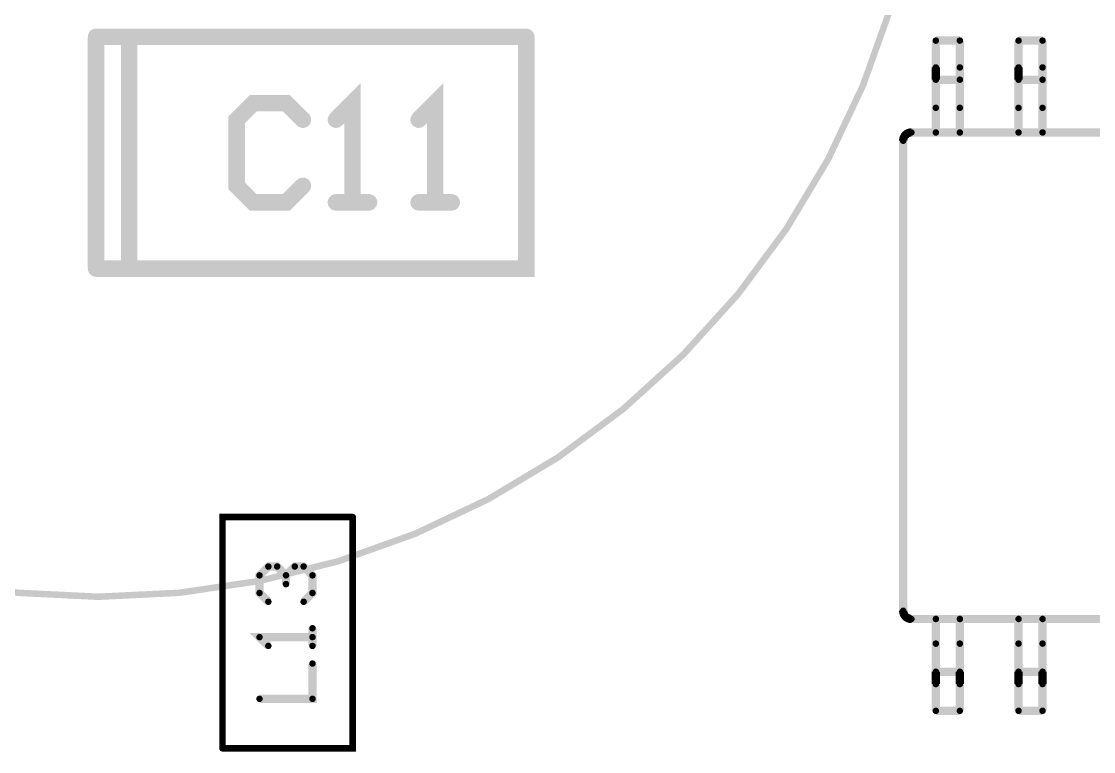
# Model space of a CAD drawing. Extents: x -4.2 to 14.8, y -3.5 to 8.8.
# Drawn here: x 0.007035 to 0.007683, y 0.002913 to 0.003354 of the extents above; entities that cross this region are included whole.
import ezdxf

# ---------------------------------------------------------------- set-up
doc = ezdxf.new("R2010")
doc.units = 0
doc.layers.add('2D_LINE_00', color=1, linetype='CONTINUOUS')

# ---------------------------------------------------------------- blocks, each defined once
blk = doc.blocks.new('DRAWING_16')
at = {"layer": '2D_LINE_00', "const_width": 0.001}
blk.add_lwpolyline([(-0.00000197, 0, 1), (0.00000197, 0, 1)], format="xyb", close=True, dxfattribs=at)
blk = doc.blocks.new('DRAWING_17')
at = {"layer": '2D_LINE_00', "const_width": 0.001}
blk.add_lwpolyline([(-0.00000197, 0, 1), (0.00000197, 0, 1)], format="xyb", close=True, dxfattribs=at)
blk = doc.blocks.new('DRAWING_18')
at = {"layer": '2D_LINE_00', "const_width": 0.001}
blk.add_lwpolyline([(-0.00000197, 0, 1), (0.00000197, 0, 1)], format="xyb", close=True, dxfattribs=at)
blk = doc.blocks.new('DRAWING_19')
at = {"layer": '2D_LINE_00', "const_width": 0.001}
blk.add_lwpolyline([(-0.00000197, 0, 1), (0.00000197, 0, 1)], format="xyb", close=True, dxfattribs=at)
blk = doc.blocks.new('DRAWING_20')
at = {"layer": '2D_LINE_00', "const_width": 0.001}
blk.add_lwpolyline([(-0.00000197, 0, 1), (0.00000197, 0, 1)], format="xyb", close=True, dxfattribs=at)
blk = doc.blocks.new('SMOOTH_0$00001')
at = {"const_width": 0.00000499}
blk.add_lwpolyline([(-0.00000249, 0, 1), (0.00000249, 0, 1)], format="xyb", close=True, dxfattribs=at)
blk = doc.blocks.new('DRAWING_132')
at = {"layer": '2D_LINE_00', "const_width": 0.00001}
blk.add_lwpolyline([(0, 0), (0.00026, 0)], dxfattribs=at)
at = {"layer": '2D_LINE_00'}
for p in [(0, 0), (0.00026, 0)]:
    blk.add_blockref('SMOOTH_0$00001', p, dxfattribs=at)
blk = doc.blocks.new('DRAWING_133')
at = {"layer": '2D_LINE_00', "const_width": 0.00001}
blk.add_lwpolyline([(0, 0), (0, 0.00014)], dxfattribs=at)
at = {"layer": '2D_LINE_00'}
for p in [(0, 0.00014), (0, 0)]:
    blk.add_blockref('SMOOTH_0$00001', p, dxfattribs=at)
blk = doc.blocks.new('DRAWING_134')
at = {"layer": '2D_LINE_00', "const_width": 0.00001}
blk.add_lwpolyline([(0, 0), (0.00026, 0), (0.00026, 0.00014)], dxfattribs=at)
at = {"layer": '2D_LINE_00'}
for p in [(0.00026, 0.00014), (0, 0), (0.00026, 0)]:
    blk.add_blockref('SMOOTH_0$00001', p, dxfattribs=at)
blk = doc.blocks.new('DRAWING_135')
at = {"layer": '2D_LINE_00', "const_width": 0.00001}
blk.add_lwpolyline([(0, 0), (0, 0.00014)], dxfattribs=at)
at = {"layer": '2D_LINE_00'}
for p in [(0, 0.00014), (0, 0)]:
    blk.add_blockref('SMOOTH_0$00001', p, dxfattribs=at)
blk = doc.blocks.new('DRAWING_398')
at = {"layer": '2D_LINE_00', "const_width": 0.00001}
blk.add_lwpolyline([(0, 0), (-0.00001, 0.00001), (-0.00002997, 0.00001), (-0.00003997, 0), (-0.00003997, -0.00003997), (-0.00002997, -0.00004997), (-0.00001, -0.00004997), (0, -0.00003997)], dxfattribs=at)
at = {"layer": '2D_LINE_00'}
for p in [(-0.00002997, 0.00001), (-0.00001, 0.00001), (-0.00003997, 0), (0, 0), (-0.00003997, -0.00003997), (0, -0.00003997), (-0.00002997, -0.00004997), (-0.00001, -0.00004997)]:
    blk.add_blockref('SMOOTH_0$00001', p, dxfattribs=at)
blk = doc.blocks.new('DRAWING_399')
at = {"layer": '2D_LINE_00', "const_width": 0.00001}
blk.add_lwpolyline([(0, 0), (0.00001997, 0), (0.00001, 0), (0.00001, 0.00005997), (0, 0.00004997)], dxfattribs=at)
at = {"layer": '2D_LINE_00'}
for p in [(0.00001, 0.00005997), (0, 0.00004997), (0, 0), (0.00001, 0), (0.00001997, 0)]:
    blk.add_blockref('SMOOTH_0$00001', p, dxfattribs=at)
blk = doc.blocks.new('DRAWING_400')
at = {"layer": '2D_LINE_00', "const_width": 0.00001}
blk.add_lwpolyline([(0, 0), (0.00002, 0), (0.00001, 0), (0.00001, 0.00005997), (0, 0.00004997)], dxfattribs=at)
at = {"layer": '2D_LINE_00'}
for p in [(0.00001, 0.00005997), (0, 0.00004997), (0, 0), (0.00001, 0), (0.00002, 0)]:
    blk.add_blockref('SMOOTH_0$00001', p, dxfattribs=at)
blk = doc.blocks.new('SMOOTH_0$000003937')
at = {"const_width": 0.00000197}
blk.add_lwpolyline([(-0.00000097, 0, 1), (0.00000097, 0, 1)], format="xyb", close=True, dxfattribs=at)
blk = doc.blocks.new('DRAWING_1154')
at = {"layer": '2D_LINE_00', "const_width": 0.00000394}
blk.add_lwpolyline([(0, 0), (0.00007874, 0), (0.00007874, 0.00013976)], dxfattribs=at)
at = {"layer": '2D_LINE_00'}
for p in [(0.00007874, 0.00013976), (0, 0), (0.00007874, 0)]:
    blk.add_blockref('SMOOTH_0$000003937', p, dxfattribs=at)
blk = doc.blocks.new('DRAWING_1155')
at = {"layer": '2D_LINE_00', "const_width": 0.00000394}
blk.add_lwpolyline([(0, 0), (0, 0.00013976), (0.00007874, 0.00013976)], dxfattribs=at)
at = {"layer": '2D_LINE_00'}
for p in [(0, 0.00013976), (0.00007874, 0.00013976), (0, 0)]:
    blk.add_blockref('SMOOTH_0$000003937', p, dxfattribs=at)
blk = doc.blocks.new('DRAWING_1432')
at = {"layer": '2D_LINE_00', "const_width": 0.00000501}
blk.add_lwpolyline([(0, 0, 0.41217), (-0.00000496, -0.00000501)], format="xyb", dxfattribs=at)
at = {"layer": '2D_LINE_00'}
for p in [(0, 0), (-0.00000496, -0.00000501)]:
    blk.add_blockref('SMOOTH_0$000003937', p, dxfattribs=at)
blk = doc.blocks.new('DRAWING_1433')
at = {"layer": '2D_LINE_00', "const_width": 0.00000501}
blk.add_lwpolyline([(0, 0, 0.41166), (0.00000496, -0.00000499)], format="xyb", dxfattribs=at)
at = {"layer": '2D_LINE_00'}
for p in [(0, 0), (0.00000496, -0.00000499)]:
    blk.add_blockref('SMOOTH_0$000003937', p, dxfattribs=at)
blk = doc.blocks.new('DRAWING_1532')
at = {"layer": '2D_LINE_00', "const_width": 0.00000501}
blk.add_lwpolyline([(0, 0), (0, 0.00001617)], dxfattribs=at)
at = {"layer": '2D_LINE_00'}
for p in [(0, 0.00001617), (0, 0)]:
    blk.add_blockref('SMOOTH_0$000003937', p, dxfattribs=at)
blk = doc.blocks.new('DRAWING_1533')
at = {"layer": '2D_LINE_00', "const_width": 0.00000501}
blk.add_lwpolyline([(0, 0), (0.00001451, 0)], dxfattribs=at)
at = {"layer": '2D_LINE_00'}
for p in [(0, 0), (0.00001451, 0)]:
    blk.add_blockref('SMOOTH_0$000003937', p, dxfattribs=at)
blk = doc.blocks.new('DRAWING_1534')
at = {"layer": '2D_LINE_00', "const_width": 0.00000501}
blk.add_lwpolyline([(0, 0), (0, 0.00001698)], dxfattribs=at)
at = {"layer": '2D_LINE_00'}
for p in [(0, 0.00001698), (0, 0)]:
    blk.add_blockref('SMOOTH_0$000003937', p, dxfattribs=at)
blk = doc.blocks.new('DRAWING_1535')
at = {"layer": '2D_LINE_00', "const_width": 0.00000501}
blk.add_lwpolyline([(0, 0), (0, 0.00000745)], dxfattribs=at)
at = {"layer": '2D_LINE_00'}
for p in [(0, 0.00000745), (0, 0)]:
    blk.add_blockref('SMOOTH_0$000003937', p, dxfattribs=at)
blk = doc.blocks.new('DRAWING_1536')
at = {"layer": '2D_LINE_00', "const_width": 0.00000501}
blk.add_lwpolyline([(0, 0), (0.00001451, 0)], dxfattribs=at)
at = {"layer": '2D_LINE_00'}
for p in [(0, 0), (0.00001451, 0)]:
    blk.add_blockref('SMOOTH_0$000003937', p, dxfattribs=at)
blk = doc.blocks.new('DRAWING_1537')
at = {"layer": '2D_LINE_00', "const_width": 0.00000501}
blk.add_lwpolyline([(0, 0), (0, 0.00001488)], dxfattribs=at)
at = {"layer": '2D_LINE_00'}
for p in [(0, 0.00001488), (0, 0)]:
    blk.add_blockref('SMOOTH_0$000003937', p, dxfattribs=at)
blk = doc.blocks.new('DRAWING_1538')
at = {"layer": '2D_LINE_00', "const_width": 0.00000501}
blk.add_lwpolyline([(0, 0), (0, 0.00000745)], dxfattribs=at)
at = {"layer": '2D_LINE_00'}
for p in [(0, 0.00000745), (0, 0)]:
    blk.add_blockref('SMOOTH_0$000003937', p, dxfattribs=at)
blk = doc.blocks.new('DRAWING_1539')
at = {"layer": '2D_LINE_00', "const_width": 0.00000501}
blk.add_lwpolyline([(0, 0), (0, 0.00001617)], dxfattribs=at)
at = {"layer": '2D_LINE_00'}
for p in [(0, 0.00001617), (0, 0)]:
    blk.add_blockref('SMOOTH_0$000003937', p, dxfattribs=at)
blk = doc.blocks.new('DRAWING_1540')
at = {"layer": '2D_LINE_00', "const_width": 0.00000501}
blk.add_lwpolyline([(0, 0), (0.00001451, 0)], dxfattribs=at)
at = {"layer": '2D_LINE_00'}
for p in [(0, 0), (0.00001451, 0)]:
    blk.add_blockref('SMOOTH_0$000003937', p, dxfattribs=at)
blk = doc.blocks.new('DRAWING_1541')
at = {"layer": '2D_LINE_00', "const_width": 0.00000501}
blk.add_lwpolyline([(0, 0), (0, 0.00001488)], dxfattribs=at)
at = {"layer": '2D_LINE_00'}
for p in [(0, 0.00001488), (0, 0)]:
    blk.add_blockref('SMOOTH_0$000003937', p, dxfattribs=at)
blk = doc.blocks.new('DRAWING_1542')
at = {"layer": '2D_LINE_00', "const_width": 0.00000501}
blk.add_lwpolyline([(0, 0), (0, 0.00001698)], dxfattribs=at)
at = {"layer": '2D_LINE_00'}
for p in [(0, 0.00001698), (0, 0)]:
    blk.add_blockref('SMOOTH_0$000003937', p, dxfattribs=at)
blk = doc.blocks.new('DRAWING_1543')
at = {"layer": '2D_LINE_00', "const_width": 0.00000501}
blk.add_lwpolyline([(0, 0), (0, 0.00001617)], dxfattribs=at)
at = {"layer": '2D_LINE_00'}
for p in [(0, 0.00001617), (0, 0)]:
    blk.add_blockref('SMOOTH_0$000003937', p, dxfattribs=at)
blk = doc.blocks.new('DRAWING_1544')
at = {"layer": '2D_LINE_00', "const_width": 0.00000501}
blk.add_lwpolyline([(0, 0), (0.00001451, 0)], dxfattribs=at)
at = {"layer": '2D_LINE_00'}
for p in [(0, 0), (0.00001451, 0)]:
    blk.add_blockref('SMOOTH_0$000003937', p, dxfattribs=at)
blk = doc.blocks.new('DRAWING_1545')
at = {"layer": '2D_LINE_00', "const_width": 0.00000501}
blk.add_lwpolyline([(0, 0), (0, 0.00001698)], dxfattribs=at)
at = {"layer": '2D_LINE_00'}
for p in [(0, 0.00001698), (0, 0)]:
    blk.add_blockref('SMOOTH_0$000003937', p, dxfattribs=at)
blk = doc.blocks.new('DRAWING_1546')
at = {"layer": '2D_LINE_00', "const_width": 0.00000501}
blk.add_lwpolyline([(0, 0), (0, 0.00000745)], dxfattribs=at)
at = {"layer": '2D_LINE_00'}
for p in [(0, 0.00000745), (0, 0)]:
    blk.add_blockref('SMOOTH_0$000003937', p, dxfattribs=at)
blk = doc.blocks.new('DRAWING_1547')
at = {"layer": '2D_LINE_00', "const_width": 0.00000501}
blk.add_lwpolyline([(0, 0), (0.00001451, 0)], dxfattribs=at)
at = {"layer": '2D_LINE_00'}
for p in [(0, 0), (0.00001451, 0)]:
    blk.add_blockref('SMOOTH_0$000003937', p, dxfattribs=at)
blk = doc.blocks.new('DRAWING_1548')
at = {"layer": '2D_LINE_00', "const_width": 0.00000501}
blk.add_lwpolyline([(0, 0), (0, 0.00001488)], dxfattribs=at)
at = {"layer": '2D_LINE_00'}
for p in [(0, 0.00001488), (0, 0)]:
    blk.add_blockref('SMOOTH_0$000003937', p, dxfattribs=at)
blk = doc.blocks.new('DRAWING_1549')
at = {"layer": '2D_LINE_00', "const_width": 0.00000501}
blk.add_lwpolyline([(0, 0), (0, 0.00000745)], dxfattribs=at)
at = {"layer": '2D_LINE_00'}
for p in [(0, 0.00000745), (0, 0)]:
    blk.add_blockref('SMOOTH_0$000003937', p, dxfattribs=at)
blk = doc.blocks.new('DRAWING_1550')
at = {"layer": '2D_LINE_00', "const_width": 0.00000501}
blk.add_lwpolyline([(0, 0), (0, 0.00001617)], dxfattribs=at)
at = {"layer": '2D_LINE_00'}
for p in [(0, 0.00001617), (0, 0)]:
    blk.add_blockref('SMOOTH_0$000003937', p, dxfattribs=at)
blk = doc.blocks.new('DRAWING_1551')
at = {"layer": '2D_LINE_00', "const_width": 0.00000501}
blk.add_lwpolyline([(0, 0), (0.00001451, 0)], dxfattribs=at)
at = {"layer": '2D_LINE_00'}
for p in [(0, 0), (0.00001451, 0)]:
    blk.add_blockref('SMOOTH_0$000003937', p, dxfattribs=at)
blk = doc.blocks.new('DRAWING_1552')
at = {"layer": '2D_LINE_00', "const_width": 0.00000501}
blk.add_lwpolyline([(0, 0), (0, 0.00001488)], dxfattribs=at)
at = {"layer": '2D_LINE_00'}
for p in [(0, 0.00001488), (0, 0)]:
    blk.add_blockref('SMOOTH_0$000003937', p, dxfattribs=at)
blk = doc.blocks.new('DRAWING_1553')
at = {"layer": '2D_LINE_00', "const_width": 0.00000501}
blk.add_lwpolyline([(0, 0), (0, 0.00001698)], dxfattribs=at)
at = {"layer": '2D_LINE_00'}
for p in [(0, 0.00001698), (0, 0)]:
    blk.add_blockref('SMOOTH_0$000003937', p, dxfattribs=at)
blk = doc.blocks.new('DRAWING_1614')
at = {"layer": '2D_LINE_00', "const_width": 0.00000501}
blk.add_lwpolyline([(0, 0), (0, 0.00001619)], dxfattribs=at)
at = {"layer": '2D_LINE_00'}
for p in [(0, 0.00001619), (0, 0)]:
    blk.add_blockref('SMOOTH_0$000003937', p, dxfattribs=at)
blk = doc.blocks.new('DRAWING_1615')
at = {"layer": '2D_LINE_00', "const_width": 0.00000501}
blk.add_lwpolyline([(0, 0), (0.00001451, 0)], dxfattribs=at)
at = {"layer": '2D_LINE_00'}
for p in [(0, 0), (0.00001451, 0)]:
    blk.add_blockref('SMOOTH_0$000003937', p, dxfattribs=at)
blk = doc.blocks.new('DRAWING_1616')
at = {"layer": '2D_LINE_00', "const_width": 0.00000501}
blk.add_lwpolyline([(0, 0), (0, 0.00001701)], dxfattribs=at)
at = {"layer": '2D_LINE_00'}
for p in [(0, 0.00001701), (0, 0)]:
    blk.add_blockref('SMOOTH_0$000003937', p, dxfattribs=at)
blk = doc.blocks.new('DRAWING_1617')
at = {"layer": '2D_LINE_00', "const_width": 0.00000501}
blk.add_lwpolyline([(0, 0), (0, 0.00000743)], dxfattribs=at)
at = {"layer": '2D_LINE_00'}
for p in [(0, 0.00000743), (0, 0)]:
    blk.add_blockref('SMOOTH_0$000003937', p, dxfattribs=at)
blk = doc.blocks.new('DRAWING_1618')
at = {"layer": '2D_LINE_00', "const_width": 0.00000501}
blk.add_lwpolyline([(0, 0), (0.00001451, 0)], dxfattribs=at)
at = {"layer": '2D_LINE_00'}
for p in [(0, 0), (0.00001451, 0)]:
    blk.add_blockref('SMOOTH_0$000003937', p, dxfattribs=at)
blk = doc.blocks.new('DRAWING_1619')
at = {"layer": '2D_LINE_00', "const_width": 0.00000501}
blk.add_lwpolyline([(0, 0), (0, 0.00001486)], dxfattribs=at)
at = {"layer": '2D_LINE_00'}
for p in [(0, 0.00001486), (0, 0)]:
    blk.add_blockref('SMOOTH_0$000003937', p, dxfattribs=at)
blk = doc.blocks.new('DRAWING_1620')
at = {"layer": '2D_LINE_00', "const_width": 0.00000501}
blk.add_lwpolyline([(0, 0), (0, 0.00000743), (0, 0.00002362)], dxfattribs=at)
at = {"layer": '2D_LINE_00'}
for p in [(0, 0.00000743), (0, 0)]:
    blk.add_blockref('SMOOTH_0$000003937', p, dxfattribs=at)
blk = doc.blocks.new('DRAWING_1621')
at = {"layer": '2D_LINE_00', "const_width": 0.00000501}
blk.add_lwpolyline([(0, 0), (0.00001451, 0)], dxfattribs=at)
at = {"layer": '2D_LINE_00'}
for p in [(0, 0), (0.00001451, 0)]:
    blk.add_blockref('SMOOTH_0$000003937', p, dxfattribs=at)
blk = doc.blocks.new('DRAWING_1622')
at = {"layer": '2D_LINE_00', "const_width": 0.00000501}
blk.add_lwpolyline([(0, 0), (0, 0.00001486)], dxfattribs=at)
at = {"layer": '2D_LINE_00'}
for p in [(0, 0.00001486), (0, 0)]:
    blk.add_blockref('SMOOTH_0$000003937', p, dxfattribs=at)
blk = doc.blocks.new('DRAWING_1623')
at = {"layer": '2D_LINE_00', "const_width": 0.00000501}
blk.add_lwpolyline([(0, 0), (0, 0.00001701)], dxfattribs=at)
at = {"layer": '2D_LINE_00'}
for p in [(0, 0.00001701), (0, 0)]:
    blk.add_blockref('SMOOTH_0$000003937', p, dxfattribs=at)
blk = doc.blocks.new('DRAWING_1624')
at = {"layer": '2D_LINE_00', "const_width": 0.00000501}
blk.add_lwpolyline([(0, 0), (0, 0.00001619)], dxfattribs=at)
at = {"layer": '2D_LINE_00'}
for p in [(0, 0.00001619), (0, 0)]:
    blk.add_blockref('SMOOTH_0$000003937', p, dxfattribs=at)
blk = doc.blocks.new('DRAWING_1625')
at = {"layer": '2D_LINE_00', "const_width": 0.00000501}
blk.add_lwpolyline([(0, 0), (0.00001451, 0)], dxfattribs=at)
at = {"layer": '2D_LINE_00'}
for p in [(0, 0), (0.00001451, 0)]:
    blk.add_blockref('SMOOTH_0$000003937', p, dxfattribs=at)
blk = doc.blocks.new('DRAWING_1626')
at = {"layer": '2D_LINE_00', "const_width": 0.00000501}
blk.add_lwpolyline([(0, 0), (0, 0.00001701)], dxfattribs=at)
at = {"layer": '2D_LINE_00'}
for p in [(0, 0.00001701), (0, 0)]:
    blk.add_blockref('SMOOTH_0$000003937', p, dxfattribs=at)
blk = doc.blocks.new('DRAWING_1627')
at = {"layer": '2D_LINE_00', "const_width": 0.00000501}
blk.add_lwpolyline([(0, 0), (0, 0.00000743)], dxfattribs=at)
at = {"layer": '2D_LINE_00'}
for p in [(0, 0.00000743), (0, 0)]:
    blk.add_blockref('SMOOTH_0$000003937', p, dxfattribs=at)
blk = doc.blocks.new('DRAWING_1628')
at = {"layer": '2D_LINE_00', "const_width": 0.00000501}
blk.add_lwpolyline([(0, 0), (0.00001451, 0)], dxfattribs=at)
at = {"layer": '2D_LINE_00'}
for p in [(0, 0), (0.00001451, 0)]:
    blk.add_blockref('SMOOTH_0$000003937', p, dxfattribs=at)
blk = doc.blocks.new('DRAWING_1629')
at = {"layer": '2D_LINE_00', "const_width": 0.00000501}
blk.add_lwpolyline([(0, 0), (0, 0.00001486)], dxfattribs=at)
at = {"layer": '2D_LINE_00'}
for p in [(0, 0.00001486), (0, 0)]:
    blk.add_blockref('SMOOTH_0$000003937', p, dxfattribs=at)
blk = doc.blocks.new('DRAWING_1630')
at = {"layer": '2D_LINE_00', "const_width": 0.00000501}
blk.add_lwpolyline([(0, 0), (0, 0.00000743), (0, 0.00002362)], dxfattribs=at)
at = {"layer": '2D_LINE_00'}
for p in [(0, 0.00000743), (0, 0)]:
    blk.add_blockref('SMOOTH_0$000003937', p, dxfattribs=at)
blk = doc.blocks.new('DRAWING_1631')
at = {"layer": '2D_LINE_00', "const_width": 0.00000501}
blk.add_lwpolyline([(0, 0), (0.00001451, 0)], dxfattribs=at)
at = {"layer": '2D_LINE_00'}
for p in [(0, 0), (0.00001451, 0)]:
    blk.add_blockref('SMOOTH_0$000003937', p, dxfattribs=at)
blk = doc.blocks.new('DRAWING_1632')
at = {"layer": '2D_LINE_00', "const_width": 0.00000501}
blk.add_lwpolyline([(0, 0), (0, 0.00001486)], dxfattribs=at)
at = {"layer": '2D_LINE_00'}
for p in [(0, 0.00001486), (0, 0)]:
    blk.add_blockref('SMOOTH_0$000003937', p, dxfattribs=at)
blk = doc.blocks.new('DRAWING_1633')
at = {"layer": '2D_LINE_00', "const_width": 0.00000501}
blk.add_lwpolyline([(0, 0), (0, 0.00001701)], dxfattribs=at)
at = {"layer": '2D_LINE_00'}
for p in [(0, 0.00001701), (0, 0)]:
    blk.add_blockref('SMOOTH_0$000003937', p, dxfattribs=at)
blk = doc.blocks.new('DRAWING_1636')
at = {"layer": '2D_LINE_00', "const_width": 0.00000501}
blk.add_lwpolyline([(0, 0), (0, 0.00028402)], dxfattribs=at)
at = {"layer": '2D_LINE_00'}
for p in [(0, 0.00028402), (0, 0)]:
    blk.add_blockref('SMOOTH_0$000003937', p, dxfattribs=at)
blk = doc.blocks.new('DRAWING_1638')
at = {"layer": '2D_LINE_00', "const_width": 0.00000501}
blk.add_lwpolyline([(0, 0), (0.00039404, 0)], dxfattribs=at)
at = {"layer": '2D_LINE_00'}
for p in [(0, 0), (0.00039404, 0)]:
    blk.add_blockref('SMOOTH_0$000003937', p, dxfattribs=at)
blk = doc.blocks.new('DRAWING_1639')
at = {"layer": '2D_LINE_00', "const_width": 0.00000501}
blk.add_lwpolyline([(0, 0), (0.00039404, 0)], dxfattribs=at)
at = {"layer": '2D_LINE_00'}
for p in [(0, 0), (0.00039404, 0)]:
    blk.add_blockref('SMOOTH_0$000003937', p, dxfattribs=at)
blk = doc.blocks.new('DRAWING_2834')
at = {"layer": '2D_LINE_00', "const_width": 0.00000501}
blk.add_lwpolyline([(0, 0), (0.00003199, 0), (0.00003199, 0.00002131)], dxfattribs=at)
at = {"layer": '2D_LINE_00'}
for p in [(0.00003199, 0.00002131), (0, 0), (0.00003199, 0)]:
    blk.add_blockref('SMOOTH_0$000003937', p, dxfattribs=at)
blk = doc.blocks.new('DRAWING_2835')
at = {"layer": '2D_LINE_00', "const_width": 0.00000501}
blk.add_lwpolyline([(0, 0), (0, 0.00001066), (0, 0.00000533), (-0.00003199, 0.00000533), (-0.00002667, 0)], dxfattribs=at)
at = {"layer": '2D_LINE_00'}
for p in [(-0.00003199, 0.00000533), (0, 0.00001066), (0, 0.00000533), (-0.00002667, 0), (0, 0)]:
    blk.add_blockref('SMOOTH_0$000003937', p, dxfattribs=at)
blk = doc.blocks.new('DRAWING_2836')
at = {"layer": '2D_LINE_00', "const_width": 0.00000501}
blk.add_lwpolyline([(0, 0), (-0.00000533, 0.00000533), (-0.00000533, 0.00001598), (0, 0.00002131), (0.00000533, 0.00002131), (0.00001066, 0.00001598), (0.00001066, 0.00001066), (0.00001066, 0.00001598), (0.00001601, 0.00002131), (0.00002134, 0.00002131), (0.00002667, 0.00001598), (0.00002667, 0.00000533), (0.00002134, 0)], dxfattribs=at)
at = {"layer": '2D_LINE_00'}
for p in [(0, 0.00002131), (0.00000533, 0.00002131), (0.00001601, 0.00002131), (0.00002134, 0.00002131), (-0.00000533, 0.00001598), (0.00001066, 0.00001598), (0.00001066, 0.00001598), (0.00002667, 0.00001598), (-0.00000533, 0.00000533), (0.00001066, 0.00001066), (0.00002667, 0.00000533), (0, 0), (0.00002134, 0)]:
    blk.add_blockref('SMOOTH_0$000003937', p, dxfattribs=at)

msp = doc.modelspace()

# ---------------------------------------------------------------- block references
for name, p in [('DRAWING_16', (0.00708147, 0.00350669)), ('DRAWING_17', (0.00708147, 0.00350669)), ('DRAWING_18', (0.00708147, 0.00350669)), ('DRAWING_19', (0.00708147, 0.00350669)), ('DRAWING_20', (0.00708147, 0.00350669)), ('DRAWING_132', (0.00708, 0.00334501)), ('DRAWING_133', (0.00708, 0.00320501)), ('DRAWING_134', (0.00708, 0.00320501)), ('DRAWING_135', (0.0071, 0.00320501)), ('DRAWING_1624', (0.00758759, 0.00332656)), ('DRAWING_1631', (0.00758759, 0.00334276)), ('DRAWING_1630', (0.0076021, 0.00331913)), ('DRAWING_1614', (0.00763759, 0.00332656)), ('DRAWING_1621', (0.00763759, 0.00334276)), ('DRAWING_1620', (0.0076521, 0.00331913)), ('DRAWING_1627', (0.00758759, 0.00331913)), ('DRAWING_1617', (0.00763759, 0.00331913)), ('DRAWING_1628', (0.00758759, 0.00331913)), ('DRAWING_1633', (0.00758759, 0.00330213)), ('DRAWING_1626', (0.0076021, 0.00330213)), ('DRAWING_1618', (0.00763759, 0.00331913)), ('DRAWING_1623', (0.00763759, 0.00330213)), ('DRAWING_1616', (0.0076521, 0.00330213)), ('DRAWING_399', (0.00722499, 0.00324501)), ('DRAWING_400', (0.00727496, 0.00324501)), ('DRAWING_398', (0.00720499, 0.00329499)), ('DRAWING_1629', (0.00758759, 0.00328727)), ('DRAWING_1632', (0.0076021, 0.00328727)), ('DRAWING_1619', (0.00763759, 0.00328727)), ('DRAWING_1622', (0.0076521, 0.00328727)), ('DRAWING_1432', (0.00757281, 0.00328727)), ('DRAWING_1638', (0.00757281, 0.00328727)), ('DRAWING_1625', (0.00758759, 0.00328727)), ('DRAWING_1615', (0.00763759, 0.00328727)), ('DRAWING_1636', (0.00756785, 0.00299824)), ('DRAWING_1154', (0.0071564, 0.00291512)), ('DRAWING_1155', (0.0071564, 0.00291512)), ('DRAWING_2836', (0.00718412, 0.00300365)), ('DRAWING_1433', (0.00756785, 0.00299824)), ('DRAWING_1639', (0.00757281, 0.00299325)), ('DRAWING_1544', (0.00758759, 0.00299325)), ('DRAWING_1552', (0.00758759, 0.00297837)), ('DRAWING_1548', (0.0076021, 0.00297837)), ('DRAWING_1533', (0.00763759, 0.00299325)), ('DRAWING_1541', (0.00763759, 0.00297837)), ('DRAWING_1537', (0.0076521, 0.00297837)), ('DRAWING_2835', (0.00721079, 0.00297698)), ('DRAWING_1545', (0.00758759, 0.00296139)), ('DRAWING_1553', (0.0076021, 0.00296139)), ('DRAWING_1534', (0.00763759, 0.00296139)), ('DRAWING_1542', (0.0076521, 0.00296139)), ('DRAWING_2834', (0.00717879, 0.00294501)), ('DRAWING_1547', (0.00758759, 0.00296139)), ('DRAWING_1549', (0.00758759, 0.00295394)), ('DRAWING_1546', (0.0076021, 0.00295394)), ('DRAWING_1536', (0.00763759, 0.00296139)), ('DRAWING_1538', (0.00763759, 0.00295394)), ('DRAWING_1535', (0.0076521, 0.00295394)), ('DRAWING_1550', (0.00758759, 0.00293777)), ('DRAWING_1543', (0.0076021, 0.00293777)), ('DRAWING_1539', (0.00763759, 0.00293777)), ('DRAWING_1532', (0.0076521, 0.00293777)), ('DRAWING_1551', (0.00758759, 0.00293777)), ('DRAWING_1540', (0.00763759, 0.00293777))]:
    msp.add_blockref(name, p)

doc.saveas('drawing.dxf')
